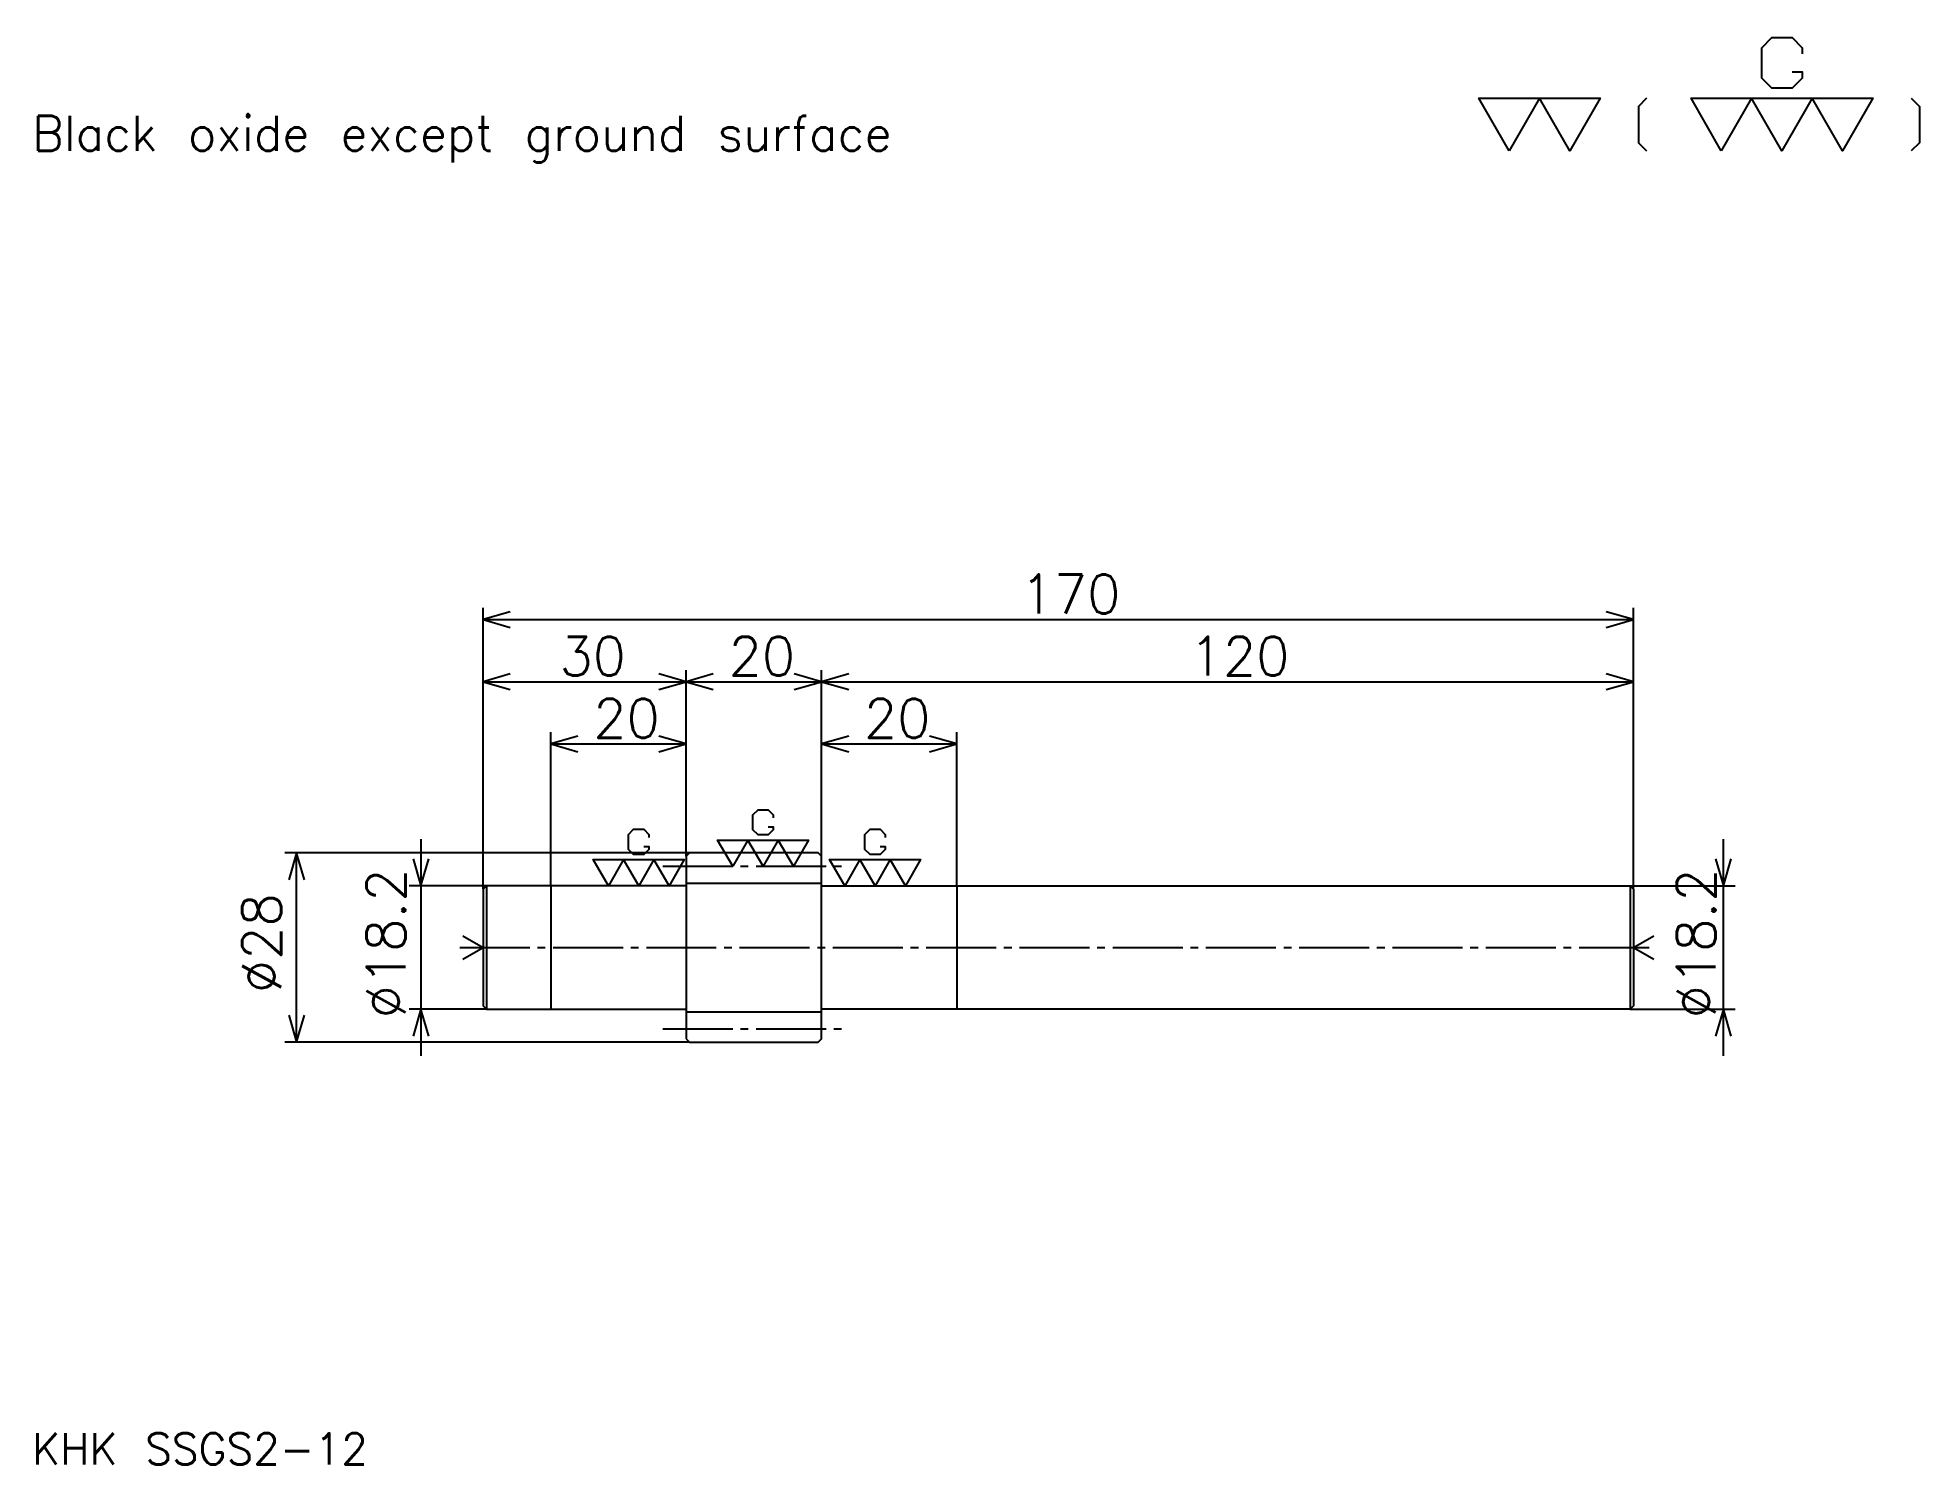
# Model space of a CAD drawing. Extents: x 12 to 290, y 13 to 223.
import ezdxf

# ---------------------------------------------------------------- set-up
doc = ezdxf.new("R2010")
doc.units = 0
doc.linetypes.add('DASHDOT', pattern=[13.783785, 10.337838, -1.148649, 1.148649, -1.148649])
doc.layers.get('0').update_dxf_attribs({"linetype": 'CONTINUOUS'})
doc.layers.add('DASHDOT', color=6, linetype='DASHDOT')
doc.styles.add('KANJI', font='TXT', dxfattribs={"bigfont": 'BIGFONT'})

msp = doc.modelspace()

# ---------------------------------------------------------------- linework, layer by layer
at = {"color": 5}
for p, q in [((78.108109, 103.020264), (78.108109, 139.202698)), ((78.108109, 103.020264), (78.108109, 139.202698)), ((248.108109, 103.020264), (248.108109, 139.202698)), ((248.108109, 103.020264), (248.108109, 139.202698)), ((78.108109, 137.479721), (248.108109, 137.479721)), ((78.108109, 137.479721), (248.108109, 137.479721)), ((78.108109, 128.290527), (108.108109, 128.290527)), ((108.108109, 103.020264), (108.108109, 130.013504)), ((108.108109, 128.290527), (128.108109, 128.290527)), ((128.108109, 103.020264), (128.108109, 130.013504)), ((128.108109, 128.290527), (248.108109, 128.290527)), ((88.108109, 103.020264), (88.108109, 120.824318)), ((148.108109, 103.020264), (148.108109, 120.824318)), ((88.108109, 119.101349), (108.108109, 119.101349)), ((128.108109, 119.101349), (148.108109, 119.101349)), ((78.108109, 103.020264), (48.817566, 103.020264)), ((50.540543, 75.020264), (50.540543, 103.020264)), ((68.918922, 105.012154), (68.918922, 73.028374)), ((78.108109, 97.620262), (78.108109, 103.020264)), ((108.608109, 103.020264), (78.108109, 103.020264)), ((88.108109, 98.120262), (88.108109, 103.020264)), ((108.108109, 102.520264), (108.108109, 103.020264)), ((128.108109, 102.520264), (128.108109, 103.020264)), ((148.108109, 98.120262), (148.108109, 103.020264)), ((248.108109, 97.620262), (248.108109, 103.020264)), ((261.391907, 73.028374), (261.391907, 105.012154)), ((78.108109, 98.120262), (67.195946, 98.120262)), ((78.608109, 98.120262), (78.108109, 98.120262)), ((247.608109, 98.120262), (263.114868, 98.120262)), ((78.108109, 79.920265), (67.195946, 79.920265)), ((78.608109, 79.920265), (78.108109, 79.920265)), ((247.608109, 79.920265), (263.114868, 79.920265)), ((78.108109, 75.020264), (48.817566, 75.020264)), ((108.608109, 75.020264), (78.108109, 75.020264))]:
    msp.add_line(p, q, dxfattribs=at)
at = {"color": 4}
for p, q in [((78.608109, 98.120262), (78.608109, 79.920265)), ((88.108109, 98.120262), (88.108109, 79.920265)), ((108.108109, 98.520264), (128.108109, 98.520264)), ((148.108109, 98.120262), (148.108109, 79.920265)), ((247.608109, 98.120262), (247.608109, 79.920265)), ((108.108109, 79.520264), (128.108109, 79.520264))]:
    msp.add_line(p, q, dxfattribs=at)
at = {"color": 7}
for p, q in [((75.123917, 90.74324), (78.108109, 89.020264)), ((75.123917, 87.297287), (78.108109, 89.020264)), ((248.108109, 89.020264), (251.0923, 90.74324)), ((248.108109, 89.020264), (251.0923, 87.297287))]:
    msp.add_line(p, q, dxfattribs=at)
for points in [[(271.540558, 218.404053), (273.033783, 218.404053), (273.033783, 217.508118), (271.540558, 216.014862), (268.554077, 216.014862), (267.060822, 217.508118), (267.060822, 221.987839), (268.554077, 223.481079), (271.540558, 223.481079), (273.033783, 221.987839), (273.033783, 221.091888)], [(229.729736, 206.75676), (225.25, 214.521622), (243.16893, 214.521622), (238.689194, 206.75676), (234.209473, 214.521622), (229.729736, 206.75676)], [(250.037842, 214.521622), (248.843246, 213.327026), (248.843246, 207.951355), (250.037842, 206.75676)], [(261.08783, 206.75676), (256.608124, 214.521622), (283.486511, 214.521622), (279.006775, 206.75676), (274.527039, 214.521622), (270.047302, 206.75676), (265.567566, 214.521622), (261.08783, 206.75676)], [(289.160828, 214.521622), (290.355408, 213.327026), (290.355408, 207.951355), (289.160828, 206.75676)], [(120.226349, 106.84391), (120.972977, 106.84391), (120.972977, 106.395935), (120.226349, 105.649323), (118.733109, 105.649323), (117.986488, 106.395935), (117.986488, 108.635803), (118.733109, 109.382431), (120.226349, 109.382431), (120.972977, 108.635803), (120.972977, 108.187836)], [(101.847977, 103.943909), (102.594597, 103.943909), (102.594597, 103.495941), (101.847977, 102.749321), (100.354729, 102.749321), (99.608109, 103.495941), (99.608109, 105.735809), (100.354729, 106.482422), (101.847977, 106.482422), (102.594597, 105.735809), (102.594597, 105.287834)], [(136.780411, 103.943909), (137.527023, 103.943909), (137.527023, 103.495941), (136.780411, 102.749321), (135.28717, 102.749321), (134.540543, 103.495941), (134.540543, 105.735809), (135.28717, 106.482422), (136.780411, 106.482422), (137.527023, 105.735809), (137.527023, 105.287834)], [(115, 101.020264), (112.760132, 104.902695), (126.199326, 104.902695), (123.959457, 101.020264), (121.719597, 104.902695), (119.479729, 101.020264), (117.239868, 104.902695), (115, 101.020264)], [(96.62162, 98.120262), (94.38176, 102.002701), (107.820946, 102.002701), (105.581085, 98.120262), (103.341217, 102.002701), (101.101349, 98.120262), (98.861488, 102.002701), (96.62162, 98.120262)], [(131.554047, 98.120262), (129.314194, 102.002701), (142.753387, 102.002701), (140.513519, 98.120262), (138.273651, 102.002701), (136.033783, 98.120262), (133.793915, 102.002701), (131.554047, 98.120262)]]:
    msp.add_lwpolyline(points, dxfattribs=at)
at = {"color": 5}
for points in [[(82.12838, 138.628372), (78.108109, 137.479721), (82.12838, 136.331085)], [(82.12838, 138.628372), (78.108109, 137.479721), (82.12838, 136.331085)], [(244.087845, 136.331085), (248.108109, 137.479721), (244.087845, 138.628372)], [(244.087845, 136.331085), (248.108109, 137.479721), (244.087845, 138.628372)], [(82.12838, 129.439178), (78.108109, 128.290527), (82.12838, 127.141891)], [(104.087837, 127.141891), (108.108109, 128.290527), (104.087837, 129.439178)], [(112.12838, 129.439178), (108.108109, 128.290527), (112.12838, 127.141891)], [(124.087837, 127.141891), (128.108109, 128.290527), (124.087837, 129.439178)], [(132.128387, 129.439178), (128.108109, 128.290527), (132.128387, 127.141891)], [(244.087845, 127.141891), (248.108109, 128.290527), (244.087845, 129.439178)], [(92.12838, 120.249992), (88.108109, 119.101349), (92.12838, 117.952698)], [(104.087837, 117.952698), (108.108109, 119.101349), (104.087837, 120.249992)], [(132.128387, 120.249992), (128.108109, 119.101349), (132.128387, 117.952698)], [(144.08783, 117.952698), (148.108109, 119.101349), (144.08783, 120.249992)], [(51.68919, 98.999992), (50.540543, 103.020264), (49.391891, 98.999992)], [(67.770271, 102.140533), (68.918922, 98.120262), (70.067566, 102.140533)], [(260.243225, 102.140533), (261.391907, 98.120262), (262.540527, 102.140533)], [(49.391891, 79.040535), (50.540543, 75.020264), (51.68919, 79.040535)], [(70.067566, 75.899994), (68.918922, 79.920265), (67.770271, 75.899994)], [(262.540527, 75.899994), (261.391907, 79.920265), (260.243225, 75.899994)]]:
    msp.add_lwpolyline(points, dxfattribs=at)
at = {"color": 4}
for points in [[(108.108109, 75.520264), (108.608109, 75.020264), (127.608109, 75.020264), (128.108109, 75.520264), (128.108109, 102.520264), (127.608109, 103.020264), (108.608109, 103.020264), (108.108109, 102.520264), (108.108109, 75.520264)], [(108.108109, 98.120262), (78.608109, 98.120262), (78.108109, 97.620262), (78.108109, 80.420265), (78.608109, 79.920265), (108.108109, 79.920265)], [(128.108109, 98.120262), (247.608109, 98.120262), (248.108109, 97.620262), (248.108109, 80.420265), (247.608109, 79.920265), (128.108109, 79.920265)]]:
    msp.add_lwpolyline(points, dxfattribs=at)
at = {"layer": 'DASHDOT', "color": 7}
for p, q in [((104.662163, 101.020264), (131.554047, 101.020264)), ((74.662163, 89.020264), (251.554062, 89.020264)), ((104.662163, 77.020264), (131.554047, 77.020264))]:
    msp.add_line(p, q, dxfattribs=at)

# ---------------------------------------------------------------- texts
at = {"color": 7, "style": 'KANJI'}
for s, height, p in [('Black oxide except ground surface', 5.168919, (11.486486, 206.75676)), ('170', 5.743243, (157.508453, 138.398651)), ('170', 5.743243, (157.508453, 138.398651)), ('30', 5.743243, (89.375, 129.209457)), ('20', 5.743243, (114.375, 129.209457)), ('120', 5.743243, (182.508453, 129.209457)), ('20', 5.743243, (94.375, 120.020264)), ('20', 5.743243, (134.375, 120.020264)), ('KHK SSGS2-12', 4.594595, (11.486486, 12.635135))]:
    msp.add_text(s, height=height, dxfattribs=at).set_placement(p)
for s, p in [('%%c18.2', (66.62162, 78.538849)), ('%%c18.2', (260.243225, 78.538849)), ('%%c28', (48.243244, 82.27195))]:
    msp.add_text(s, height=5.743243, rotation=90, dxfattribs=at).set_placement(p)

doc.saveas('drawing.dxf')
